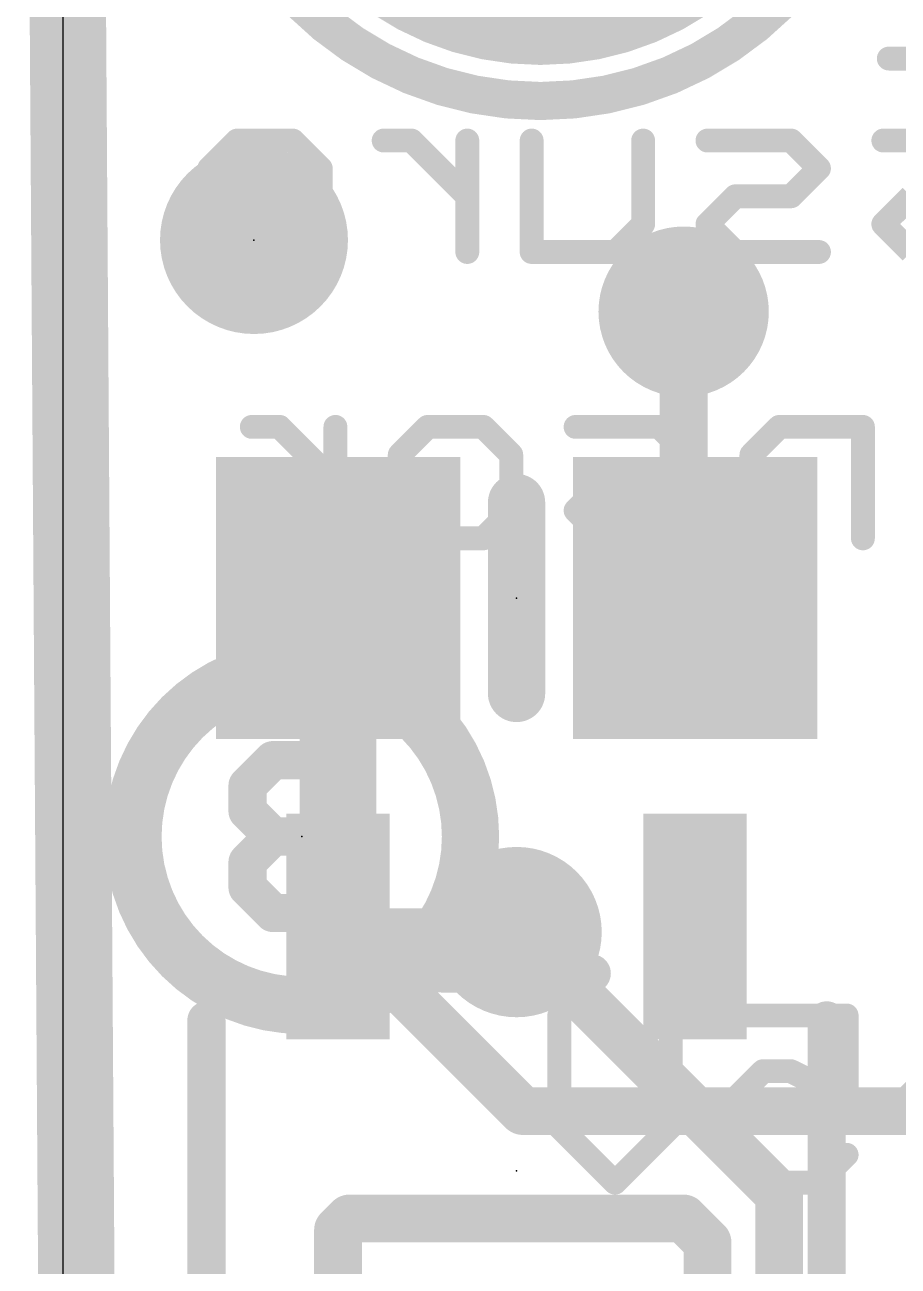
# Model space of a CAD drawing. Extents: x -0.2 to 18.1, y -0.2 to 19.3.
# Drawn here: x -0.2 to 4.44, y 8.51 to 15.12 of the extents above; entities that cross this region are included whole.
import ezdxf

# ---------------------------------------------------------------- set-up
doc = ezdxf.new("R2010")
doc.units = 0
for name, color, linetype in [('1', 12, 'CONTINUOUS'), ('16', 132, 'CONTINUOUS'), ('17', 110, 'CONTINUOUS'), ('18', 110, 'CONTINUOUS'), ('20', 53, 'CONTINUOUS'), ('21', 40, 'CONTINUOUS'), ('22', 6, 'CONTINUOUS'), ('23', 40, 'CONTINUOUS'), ('24', 6, 'CONTINUOUS')]:
    doc.layers.add(name, color=color, linetype=linetype)

# ---------------------------------------------------------------- blocks, each defined once
blk = doc.blocks.new('RECT')
blk.add_solid([(-0.5, -0.5), (0.5, -0.5), (-0.5, 0.5), (0.5, 0.5)])
blk = doc.blocks.new('PIE')
at = {"const_width": 0.5}
blk.add_lwpolyline([(0, -0.25, 1), (0, 0.25, 1), (0, -0.25)], format="xyb", dxfattribs=at)
blk = doc.blocks.new('ROUNDP')
at = {"const_width": 0.5}
blk.add_lwpolyline([(0, -0.25, 1), (0, 0.25, 1), (0, -0.25)], format="xyb", dxfattribs=at)
blk = doc.blocks.new('ROUNDV')
at = {"const_width": 0.5}
blk.add_lwpolyline([(0, -0.25, 1), (0, 0.25, 1), (0, -0.25)], format="xyb", dxfattribs=at)

msp = doc.modelspace()

# ---------------------------------------------------------------- linework, layer by layer
at = {"layer": '1'}
for points, const_width in [([(3.302, 12.126), (3.302, 13.589)], 0.254), ([(1.463, 10.3171), (1.463, 12.065)], 0.4064), ([(3.363, 12.065), (3.302, 12.126)], 0.254), ([(1.4931, 10.287), (1.463, 10.3171)], 0.254), ([(2.4456, 9.3345), (1.463, 10.3171)], 0.254), ([(2.413, 10.287), (1.4931, 10.287)], 0.254), ([(5.207, 10.033), (4.5085, 9.3345)], 0.254), ([(4.5085, 9.3345), (2.4456, 9.3345)], 0.254), ([(1.463, 8.702), (1.524, 8.763)], 0.254), ([(1.524, 8.763), (3.302, 8.763)], 0.254), ([(3.302, 8.763), (3.429, 8.636)], 0.254), ([(1.463, 7.7169), (1.463, 8.702)], 0.254), ([(3.429, 8.636), (3.429, 7.7829)], 0.254)]:
    msp.add_lwpolyline(points, dxfattribs=dict(at, const_width=const_width))
for points, const_width in [([(3.3655, 13.589, 1), (3.2385, 13.589)], 0.127), ([(1.5646, 12.065, 1), (1.3614, 12.065)], 0.2032), ([(3.3469, 12.1709, 1), (3.2571, 12.0811)], 0.127), ([(3.2385, 12.126, 1), (3.3655, 12.126)], 0.127), ([(3.3181, 12.0201, 1), (3.4079, 12.1099)], 0.127), ([(1.5079, 10.362, 1), (1.4181, 10.2722)], 0.127), ([(1.5079, 10.362, 1), (1.4181, 10.2722)], 0.127), ([(1.3614, 10.3171, 1), (1.5646, 10.3171)], 0.2032), ([(1.4931, 10.3505, 1), (1.4931, 10.2235)], 0.127), ([(1.4482, 10.2421, 1), (1.538, 10.3319)], 0.127), ([(2.413, 10.2235, 1), (2.413, 10.3505)], 0.127), ([(2.4456, 9.398, 1), (2.4456, 9.271)], 0.127), ([(2.4007, 9.2896, 1), (2.4905, 9.3794)], 0.127), ([(4.4636, 9.3794, 1), (4.5534, 9.2896)], 0.127), ([(1.524, 8.8265, 1), (1.524, 8.6995)], 0.127), ([(1.5689, 8.7181, 1), (1.4791, 8.8079)], 0.127), ([(3.3469, 8.8079, 1), (3.2571, 8.7181)], 0.127), ([(3.302, 8.6995, 1), (3.302, 8.8265)], 0.127), ([(1.5265, 8.702, 1), (1.3995, 8.702)], 0.127), ([(1.4181, 8.7469, 1), (1.5079, 8.6571)], 0.127), ([(3.4925, 8.636, 1), (3.3655, 8.636)], 0.127), ([(3.3841, 8.5911, 1), (3.4739, 8.6809)], 0.127)]:
    msp.add_lwpolyline(points, format="xyb", dxfattribs=dict(at, const_width=const_width))
at = {"layer": '16'}
for points, const_width in [([(0.127, 0), (0, 19.05)], 0.4064), ([(3.175, 13.716), (3.048, 13.716)], 0.254), ([(3.302, 13.589), (3.175, 13.716)], 0.254), ([(3.81, 8.89), (2.413, 10.287)], 0.254), ([(3.81, 2.54), (3.81, 8.89)], 0.254)]:
    msp.add_lwpolyline(points, dxfattribs=dict(at, const_width=const_width))
at = {"layer": '16', "const_width": 0.127}
for points in [[(3.048, 13.7795, 1), (3.048, 13.6525)], [(3.2199, 13.7609, 1), (3.1301, 13.6711)], [(3.175, 13.6525, 1), (3.175, 13.7795)], [(3.2571, 13.5441, 1), (3.3469, 13.6339)], [(2.4579, 10.3319, 1), (2.3681, 10.2421)], [(3.8735, 8.89, 1), (3.7465, 8.89)], [(3.7651, 8.8451, 1), (3.8549, 8.9349)]]:
    msp.add_lwpolyline(points, format="xyb", dxfattribs=at)
at = {"layer": '20'}
msp.add_line((0, 2.54), (0, 16.51), dxfattribs=at)
at = {"layer": '21'}
for points, const_width in [([(2.54, 14.71, 1), (2.54, 18.31, 1), (2.54, 14.71)], 0.2032), ([(4.3935, 14.9677, 1), (4.3935, 14.9042)], 0.0635), ([(2.4892, 12.573, 1), (2.3368, 12.573)], 0.1524), ([(2.3368, 11.557, 1), (2.4892, 11.557)], 0.1524), ([(2.013, 10.1178, 1), (2.013, 10.0162)], 0.1016), ([(2.813, 10.0162, 1), (2.813, 10.1178)], 0.1016), ([(0.8138, 9.817, 1), (0.7122, 9.817)], 0.1016), ([(4.1138, 9.817, 1), (4.0122, 9.817)], 0.1016)]:
    msp.add_lwpolyline(points, format="xyb", dxfattribs=dict(at, const_width=const_width))
for points, const_width in [([(4.3935, 14.9359), (4.9527, 14.9359)], 0.127), ([(2.413, 12.573), (2.413, 11.557)], 0.3048), ([(2.013, 10.067), (2.813, 10.067)], 0.2032), ([(0.763, 9.817), (0.763, 8.217)], 0.2032), ([(4.063, 9.817), (4.063, 8.217)], 0.2032)]:
    msp.add_lwpolyline(points, dxfattribs=dict(at, const_width=const_width))
at = {"layer": '22'}
for points, const_width in [([(0.9264, 14.4997), (0.7781, 14.3514)], 0.127), ([(1.223, 14.4997), (0.9264, 14.4997)], 0.127), ([(1.3713, 14.3514), (1.223, 14.4997)], 0.127), ([(1.8543, 14.4997), (1.706, 14.4997)], 0.127), ([(2.1509, 14.2031), (1.8543, 14.4997)], 0.127), ([(2.1509, 13.9065), (2.1509, 14.4997)], 0.127), ([(2.4932, 13.9065), (2.4932, 14.4997)], 0.127), ([(3.0864, 14.4997), (3.0864, 14.0548)], 0.127), ([(3.8736, 14.4997), (3.4287, 14.4997)], 0.127), ([(4.0219, 14.3514), (3.8736, 14.4997)], 0.127), ([(4.8091, 14.4997), (4.3643, 14.4997)], 0.127), ([(0.7781, 14.3514), (0.7781, 14.2031)], 0.127), ([(1.3713, 14.0548), (1.3713, 14.3514)], 0.127), ([(3.8736, 14.2031), (4.0219, 14.3514)], 0.127), ([(0.7781, 14.2031), (1.3713, 14.2031)], 0.127), ([(3.4287, 14.0548), (3.577, 14.2031)], 0.127), ([(3.577, 14.2031), (3.8736, 14.2031)], 0.127), ([(4.3643, 14.0548), (4.5126, 14.2031)], 0.127), ([(1.223, 13.9065), (1.3713, 14.0548)], 0.127), ([(3.0864, 14.0548), (2.9381, 13.9065)], 0.127), ([(3.577, 13.9065), (3.4287, 14.0548)], 0.127), ([(4.5126, 13.9065), (4.3643, 14.0548)], 0.127), ([(0.9264, 13.9065), (1.223, 13.9065)], 0.127), ([(2.9381, 13.9065), (2.4932, 13.9065)], 0.127), ([(4.0219, 13.9065), (3.577, 13.9065)], 0.127), ([(1.1527, 12.9757), (1.0044, 12.9757)], 0.127), ([(1.4492, 12.6791), (1.1527, 12.9757)], 0.127), ([(1.4492, 12.3825), (1.4492, 12.9757)], 0.127), ([(1.7916, 12.8274), (1.9399, 12.9757)], 0.127), ([(1.9399, 12.9757), (2.2365, 12.9757)], 0.127), ([(2.2365, 12.9757), (2.3848, 12.8274)], 0.127), ([(3.172, 12.9757), (2.7271, 12.9757)], 0.127), ([(3.3203, 12.8274), (3.172, 12.9757)], 0.127), ([(3.8109, 12.9757), (3.6626, 12.8274)], 0.127), ([(4.2558, 12.9757), (3.8109, 12.9757)], 0.127), ([(4.2558, 12.3825), (4.2558, 12.9757)], 0.127), ([(1.7916, 12.5308), (1.7916, 12.8274)], 0.127), ([(2.3848, 12.8274), (2.3848, 12.5308)], 0.127), ([(3.172, 12.6791), (3.3203, 12.8274)], 0.127), ([(3.6626, 12.8274), (3.6626, 12.3825)], 0.127), ([(2.7271, 12.5308), (2.8754, 12.6791)], 0.127), ([(2.8754, 12.6791), (3.172, 12.6791)], 0.127), ([(1.9399, 12.3825), (1.7916, 12.5308)], 0.127), ([(2.3848, 12.5308), (2.2365, 12.3825)], 0.127), ([(2.8754, 12.3825), (2.7271, 12.5308)], 0.127), ([(2.2365, 12.3825), (1.9399, 12.3825)], 0.127), ([(3.3203, 12.3825), (2.8754, 12.3825)], 0.127), ([(1.1173, 11.2021), (0.9817, 11.0665)], 0.2032), ([(1.524, 11.2021), (1.1173, 11.2021)], 0.2032), ([(1.524, 10.3886), (1.524, 11.2021)], 0.2032), ([(0.9817, 11.0665), (0.9817, 10.9309)], 0.2032), ([(0.9817, 10.9309), (1.1173, 10.7953)], 0.2032), ([(1.1173, 10.7953), (0.9817, 10.6598)], 0.2032), ([(1.524, 10.7953), (1.1173, 10.7953)], 0.2032), ([(0.9817, 10.6598), (0.9817, 10.5242)], 0.2032), ([(0.9817, 10.5242), (1.1173, 10.3886)], 0.2032), ([(1.1173, 10.3886), (1.524, 10.3886)], 0.2032), ([(2.6403, 9.2501), (2.6403, 9.8433)], 0.127), ([(3.2335, 9.8433), (3.2335, 9.2501)], 0.127), ([(3.5759, 9.8433), (4.169, 9.8433)], 0.127), ([(4.169, 9.8433), (4.169, 9.3984)], 0.127), ([(3.7242, 9.5467), (3.5759, 9.3984)], 0.127), ([(3.8725, 9.5467), (3.7242, 9.5467)], 0.127), ([(4.169, 9.3984), (3.8725, 9.5467)], 0.127), ([(3.5759, 9.3984), (3.5759, 9.1018)], 0.127), ([(2.9369, 8.9535), (2.6403, 9.2501)], 0.127), ([(3.2335, 9.2501), (2.9369, 8.9535)], 0.127), ([(3.5759, 9.1018), (3.7242, 8.9535)], 0.127), ([(4.0207, 8.9535), (4.169, 9.1018)], 0.127), ([(3.7242, 8.9535), (4.0207, 8.9535)], 0.127)]:
    msp.add_lwpolyline(points, dxfattribs=dict(at, const_width=const_width))
for points, const_width in [([(0.9264, 14.5314, 1), (0.9264, 14.4679)], 0.0635), ([(0.9489, 14.4772, 1), (0.904, 14.5221)], 0.0635), ([(1.2454, 14.5221, 1), (1.2005, 14.4772)], 0.0635), ([(1.223, 14.4679, 1), (1.223, 14.5314)], 0.0635), ([(1.706, 14.5314, 1), (1.706, 14.4679)], 0.0635), ([(1.8768, 14.5221, 1), (1.8318, 14.4772)], 0.0635), ([(1.8543, 14.4679, 1), (1.8543, 14.5314)], 0.0635), ([(2.1826, 14.4997, 1), (2.1191, 14.4997)], 0.0635), ([(2.525, 14.4997, 1), (2.4615, 14.4997)], 0.0635), ([(3.1182, 14.4997, 1), (3.0547, 14.4997)], 0.0635), ([(3.4287, 14.5314, 1), (3.4287, 14.4679)], 0.0635), ([(3.8961, 14.5221, 1), (3.8512, 14.4772)], 0.0635), ([(3.8736, 14.4679, 1), (3.8736, 14.5314)], 0.0635), ([(4.3643, 14.5314, 1), (4.3643, 14.4679)], 0.0635), ([(0.8099, 14.3514, 1), (0.7464, 14.3514)], 0.0635), ([(0.7557, 14.3738, 1), (0.8006, 14.3289)], 0.0635), ([(1.403, 14.3514, 1), (1.3395, 14.3514)], 0.0635), ([(1.3488, 14.3289, 1), (1.3937, 14.3738)], 0.0635), ([(4.0444, 14.3289, 1), (3.9995, 14.3738)], 0.0635), ([(3.9995, 14.3289, 1), (4.0444, 14.3738)], 0.0635), ([(0.7781, 14.2348, 1), (0.7781, 14.1713)], 0.0635), ([(0.7464, 14.2031, 1), (0.8099, 14.2031)], 0.0635), ([(1.3713, 14.1713, 1), (1.3713, 14.2348)], 0.0635), ([(2.1284, 14.1806, 1), (2.1733, 14.2255)], 0.0635), ([(3.577, 14.2348, 1), (3.577, 14.1713)], 0.0635), ([(3.5995, 14.1806, 1), (3.5546, 14.2255)], 0.0635), ([(3.8512, 14.2255, 1), (3.8961, 14.1806)], 0.0635), ([(3.8736, 14.1713, 1), (3.8736, 14.2348)], 0.0635), ([(1.3395, 14.0548, 1), (1.403, 14.0548)], 0.0635), ([(1.3937, 14.0323, 1), (1.3488, 14.0772)], 0.0635), ([(3.0547, 14.0548, 1), (3.1182, 14.0548)], 0.0635), ([(3.1089, 14.0323, 1), (3.064, 14.0772)], 0.0635), ([(3.4512, 14.0772, 1), (3.4063, 14.0323)], 0.0635), ([(3.4063, 14.0772, 1), (3.4512, 14.0323)], 0.0635), ([(4.3867, 14.0772, 1), (4.3418, 14.0323)], 0.0635), ([(4.3418, 14.0772, 1), (4.3867, 14.0323)], 0.0635), ([(0.9264, 13.9383, 1), (0.9264, 13.8748)], 0.0635), ([(1.2005, 13.929, 1), (1.2454, 13.884)], 0.0635), ([(1.223, 13.8748, 1), (1.223, 13.9383)], 0.0635), ([(2.4932, 13.9383, 1), (2.4932, 13.8748)], 0.0635), ([(2.9157, 13.929, 1), (2.9606, 13.884)], 0.0635), ([(2.9381, 13.8748, 1), (2.9381, 13.9383)], 0.0635), ([(3.577, 13.9383, 1), (3.577, 13.8748)], 0.0635), ([(3.5546, 13.884, 1), (3.5995, 13.929)], 0.0635), ([(4.0219, 13.8748, 1), (4.0219, 13.9383)], 0.0635), ([(2.1191, 13.9065, 1), (2.1826, 13.9065)], 0.0635), ([(2.4615, 13.9065, 1), (2.525, 13.9065)], 0.0635), ([(1.0044, 13.0074, 1), (1.0044, 12.9439)], 0.0635), ([(1.1751, 12.9981, 1), (1.1302, 12.9532)], 0.0635), ([(1.1527, 12.9439, 1), (1.1527, 13.0074)], 0.0635), ([(1.481, 12.9757, 1), (1.4175, 12.9757)], 0.0635), ([(1.9399, 13.0074, 1), (1.9399, 12.9439)], 0.0635), ([(1.9623, 12.9532, 1), (1.9174, 12.9981)], 0.0635), ([(2.2589, 12.9981, 1), (2.214, 12.9532)], 0.0635), ([(2.2365, 12.9439, 1), (2.2365, 13.0074)], 0.0635), ([(2.7271, 13.0074, 1), (2.7271, 12.9439)], 0.0635), ([(3.1944, 12.9981, 1), (3.1495, 12.9532)], 0.0635), ([(3.172, 12.9439, 1), (3.172, 13.0074)], 0.0635), ([(3.8109, 13.0074, 1), (3.8109, 12.9439)], 0.0635), ([(3.8334, 12.9532, 1), (3.7885, 12.9981)], 0.0635), ([(4.2875, 12.9757, 1), (4.224, 12.9757)], 0.0635), ([(4.2558, 12.9439, 1), (4.2558, 13.0074)], 0.0635), ([(1.8233, 12.8274, 1), (1.7598, 12.8274)], 0.0635), ([(2.4165, 12.8274, 1), (2.353, 12.8274)], 0.0635), ([(3.3427, 12.8049, 1), (3.2978, 12.8498)], 0.0635), ([(3.6944, 12.8274, 1), (3.6309, 12.8274)], 0.0635), ([(1.7691, 12.8498, 1), (1.814, 12.8049)], 0.0635), ([(2.3623, 12.8049, 1), (2.4072, 12.8498)], 0.0635), ([(3.2978, 12.8049, 1), (3.3427, 12.8498)], 0.0635), ([(3.6402, 12.8498, 1), (3.6851, 12.8049)], 0.0635), ([(1.4268, 12.6566, 1), (1.4717, 12.7015)], 0.0635), ([(2.8754, 12.7108, 1), (2.8754, 12.6473)], 0.0635), ([(2.8979, 12.6566, 1), (2.8529, 12.7015)], 0.0635), ([(3.1495, 12.7015, 1), (3.1944, 12.6566)], 0.0635), ([(3.172, 12.6473, 1), (3.172, 12.7108)], 0.0635), ([(1.814, 12.5532, 1), (1.7691, 12.5083)], 0.0635), ([(1.7598, 12.5308, 1), (1.8233, 12.5308)], 0.0635), ([(2.353, 12.5308, 1), (2.4165, 12.5308)], 0.0635), ([(2.4072, 12.5083, 1), (2.3623, 12.5532)], 0.0635), ([(2.7496, 12.5532, 1), (2.7047, 12.5083)], 0.0635), ([(2.7047, 12.5532, 1), (2.7496, 12.5083)], 0.0635), ([(1.9399, 12.4143, 1), (1.9399, 12.3507)], 0.0635), ([(1.9174, 12.36, 1), (1.9623, 12.405)], 0.0635), ([(2.214, 12.405, 1), (2.2589, 12.36)], 0.0635), ([(2.2365, 12.3507, 1), (2.2365, 12.4143)], 0.0635), ([(2.8754, 12.4143, 1), (2.8754, 12.3507)], 0.0635), ([(2.8529, 12.36, 1), (2.8979, 12.405)], 0.0635), ([(3.3203, 12.3507, 1), (3.3203, 12.4143)], 0.0635), ([(1.4175, 12.3825, 1), (1.481, 12.3825)], 0.0635), ([(3.6309, 12.3825, 1), (3.6944, 12.3825)], 0.0635), ([(4.224, 12.3825, 1), (4.2875, 12.3825)], 0.0635), ([(1.27, 9.897, 1), (1.27, 11.693, 1), (1.27, 9.897)], 0.3048), ([(1.1173, 11.2529, 1), (1.1173, 11.1513)], 0.1016), ([(1.1532, 11.1662, 1), (1.0813, 11.238)], 0.1016), ([(1.5748, 11.2021, 1), (1.4732, 11.2021)], 0.1016), ([(1.524, 11.1513, 1), (1.524, 11.2529)], 0.1016), ([(1.0325, 11.0665, 1), (0.9309, 11.0665)], 0.1016), ([(0.9458, 11.1024, 1), (1.0176, 11.0306)], 0.1016), ([(1.0176, 10.9668, 1), (0.9458, 10.895)], 0.1016), ([(0.9309, 10.9309, 1), (1.0325, 10.9309)], 0.1016), ([(1.1173, 10.8461, 1), (1.1173, 10.7445)], 0.1016), ([(1.1532, 10.7594, 1), (1.0813, 10.8313)], 0.1016), ([(1.0813, 10.7594, 1), (1.1532, 10.8313)], 0.1016), ([(1.524, 10.7445, 1), (1.524, 10.8461)], 0.1016), ([(1.0325, 10.6598, 1), (0.9309, 10.6598)], 0.1016), ([(0.9458, 10.6957, 1), (1.0176, 10.6238)], 0.1016), ([(1.0176, 10.5601, 1), (0.9458, 10.4883)], 0.1016), ([(0.9309, 10.5242, 1), (1.0325, 10.5242)], 0.1016), ([(1.1173, 10.4394, 1), (1.1173, 10.3378)], 0.1016), ([(1.0813, 10.3527, 1), (1.1532, 10.4245)], 0.1016), ([(1.4732, 10.3886, 1), (1.5748, 10.3886)], 0.1016), ([(1.524, 10.3378, 1), (1.524, 10.4394)], 0.1016), ([(2.6721, 9.8433, 1), (2.6086, 9.8433)], 0.0635), ([(3.2653, 9.8433, 1), (3.2018, 9.8433)], 0.0635), ([(3.5759, 9.875, 1), (3.5759, 9.8115)], 0.0635), ([(4.2008, 9.8433, 1), (4.1373, 9.8433)], 0.0635), ([(4.169, 9.8115, 1), (4.169, 9.875)], 0.0635), ([(3.7242, 9.5784, 1), (3.7242, 9.5149)], 0.0635), ([(3.7466, 9.5242, 1), (3.7017, 9.5691)], 0.0635), ([(3.8866, 9.5751, 1), (3.8583, 9.5183)], 0.0635), ([(3.8725, 9.5149, 1), (3.8725, 9.5784)], 0.0635), ([(3.6076, 9.3984, 1), (3.5441, 9.3984)], 0.0635), ([(3.5534, 9.4208, 1), (3.5983, 9.3759)], 0.0635), ([(4.1548, 9.37, 1), (4.1832, 9.4268)], 0.0635), ([(4.1373, 9.3984, 1), (4.2008, 9.3984)], 0.0635), ([(2.6086, 9.2501, 1), (2.6721, 9.2501)], 0.0635), ([(2.6628, 9.2725, 1), (2.6179, 9.2276)], 0.0635), ([(3.2018, 9.2501, 1), (3.2653, 9.2501)], 0.0635), ([(3.256, 9.2276, 1), (3.2111, 9.2725)], 0.0635), ([(3.5441, 9.1018, 1), (3.6076, 9.1018)], 0.0635), ([(3.5983, 9.1242, 1), (3.5534, 9.0793)], 0.0635), ([(4.1915, 9.0793, 1), (4.1466, 9.1242)], 0.0635), ([(2.9145, 8.976, 1), (2.9594, 8.931)], 0.0635), ([(2.9145, 8.931, 1), (2.9594, 8.976)], 0.0635), ([(3.7242, 8.9853, 1), (3.7242, 8.9217)], 0.0635), ([(3.7017, 8.931, 1), (3.7466, 8.976)], 0.0635), ([(3.9983, 8.976, 1), (4.0432, 8.931)], 0.0635), ([(4.0207, 8.9217, 1), (4.0207, 8.9853)], 0.0635)]:
    msp.add_lwpolyline(points, format="xyb", dxfattribs=dict(at, const_width=const_width))
at = {"layer": '23'}
for p in [(1.016, 13.97), (2.413, 12.065), (2.413, 9.017)]:
    msp.add_point(p, dxfattribs=at)
at = {"layer": '24'}
msp.add_point((1.27, 10.795), dxfattribs=at)

# ---------------------------------------------------------------- block references
at = {"layer": '1'}
msp.add_blockref('PIE', (1.016, 13.97), dxfattribs=at)
for p, xscale, yscale in [((1.463, 12.065), 1.3, 1.5), ((3.363, 12.065), 1.3, 1.5), ((1.463, 10.3171), 0.55, 1.2), ((3.363, 10.3171), 0.55, 1.2)]:
    msp.add_blockref('RECT', p, dxfattribs=dict(at, xscale=xscale, yscale=yscale))
at = {"layer": '17', "xscale": 3.216, "yscale": 3.216}
msp.add_blockref('ROUNDP', (2.54, 16.51), dxfattribs=at)
msp.add_blockref('ROUNDP', (2.54, 16.51), dxfattribs=at)
at = {"layer": '18', "xscale": 0.9064, "yscale": 0.9064}
for p in [(3.302, 13.589), (3.302, 13.589), (2.413, 10.287), (2.413, 10.287)]:
    msp.add_blockref('ROUNDV', p, dxfattribs=at)

doc.saveas('drawing.dxf')
